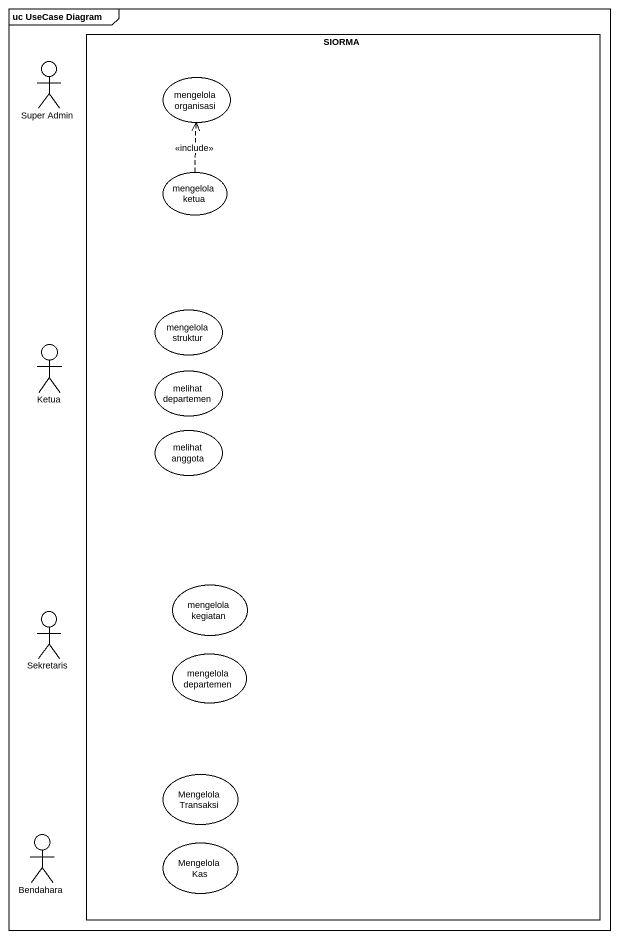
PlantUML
@startuml
mainframe uc UseCase Diagram
rectangle SIORMA {
  usecase "mengelola organisasi" as mengelola_organisasi
  usecase "mengelola ketua" as mengelola_ketua
  usecase "mengelola struktur" as mengelola_struktur
  usecase "melihat departemen" as melihat_departemen
  usecase "melihat anggota" as melihat_anggota
  usecase "mengelola kegiatan" as mengelola_kegiatan
  usecase "mengelola departemen" as mengelola_departemen
  usecase "Mengelola Transaksi" as Mengelola_Transaksi
  usecase "Mengelola Kas" as Mengelola_Kas
}
actor "Super Admin" as Super_Admin
actor Ketua
actor Sekretaris
actor Bendahara
mengelola_ketua .up.> mengelola_organisasi : <<include>>
@enduml
